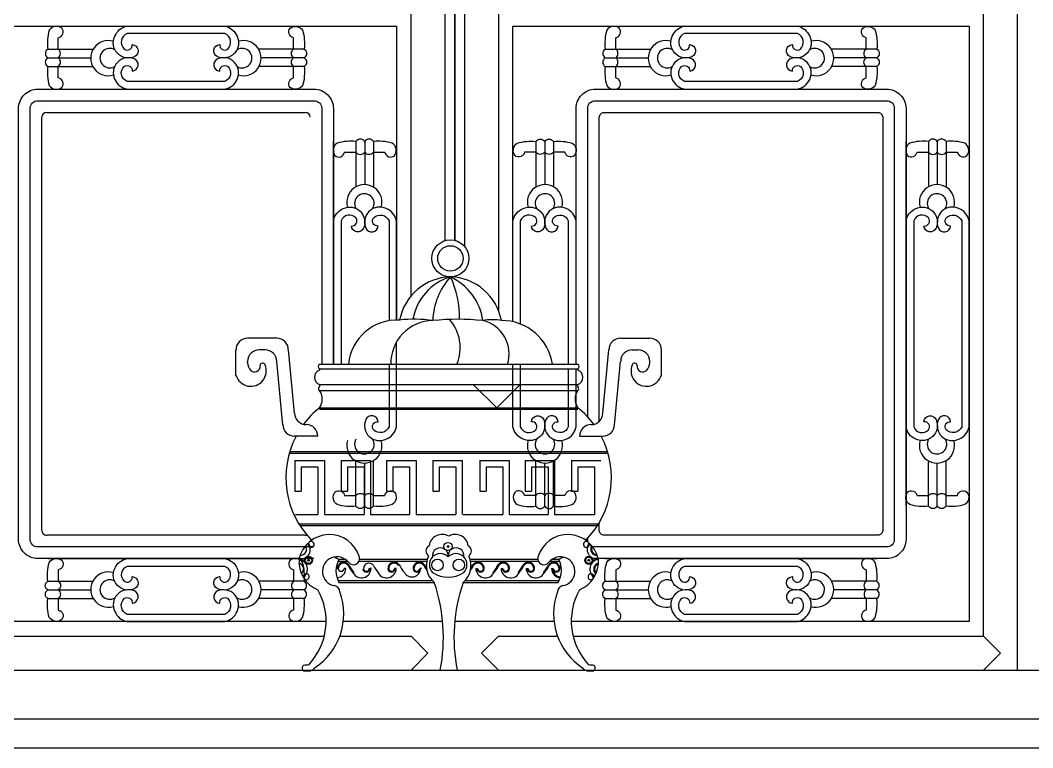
# Model space of a CAD drawing. Extents: x -66030 to 95157, y -13132 to 45879.
# Drawn here: x 86768 to 87866, y -7304 to -6514 of the extents above; entities that cross this region are included whole.
import ezdxf

# ---------------------------------------------------------------- set-up
doc = ezdxf.new("R2010")
doc.units = 0
doc.header["$LTSCALE"] = 100
doc.header["$MEASUREMENT"] = 0
doc.layers.add('立面框架', color=3, linetype='CONTINUOUS')

msp = doc.modelspace()

# ---------------------------------------------------------------- linework, layer by layer
at = {"layer": '立面框架'}
for p, q in [((87238.8, -5303.6), (87238.8, -6753)), ((87191.4, -6813.3), (87191.4, -5340.4)), ((87286.1, -5340.4), (87286.1, -6828.9)), ((87812.5, -7182.6), (87812.5, -5340.4)), ((86697.2, -6520.5), (87175.6, -6520.5)), ((87175.6, -6520.5), (87175.6, -6839.4)), ((87301.9, -6520.5), (87796.7, -6520.5)), ((87301.9, -6841.4), (87301.9, -6520.5)), ((87796.7, -6520.5), (87796.7, -7166.8)), ((86797.3, -6545.5), (86846.2, -6545.5)), ((86797.3, -6554.9), (86844.1, -6554.9)), ((87075.6, -6545.5), (87026.7, -6545.5)), ((87075.6, -6554.9), (87028.8, -6554.9)), ((87401.9, -6545.5), (87450.9, -6545.5)), ((87401.9, -6554.9), (87448.8, -6554.9)), ((87696.7, -6545.5), (87647.7, -6545.5)), ((87696.7, -6554.9), (87649.8, -6554.9)), ((86797.3, -6564.4), (86845.9, -6564.4)), ((87075.6, -6564.4), (87027, -6564.4)), ((87401.9, -6564.4), (87450.6, -6564.4)), ((87696.7, -6564.4), (87648, -6564.4)), ((86797.3, -6588.9), (87075.6, -6588.9)), ((87401.9, -6588.9), (87696.7, -6588.9)), ((86790.9, -7067.9), (86790.9, -6619.4)), ((86796.2, -6614.2), (87076.7, -6614.2)), ((87107.2, -6887.4), (87107.2, -6645.7)), ((87131.7, -6645.7), (87131.7, -6694.4)), ((87141.2, -6645.7), (87141.2, -6692.6)), ((87150.6, -6645.7), (87150.6, -6694.7)), ((87326.9, -6645.7), (87326.9, -6694.7)), ((87336.4, -6645.7), (87336.4, -6692.6)), ((87345.9, -6645.7), (87345.9, -6694.4)), ((87370.4, -6887.4), (87370.4, -6645.7)), ((87728.3, -7041.6), (87728.3, -6645.7)), ((87752.7, -6645.7), (87752.7, -6694.4)), ((87762.2, -6645.7), (87762.2, -6692.6)), ((87771.7, -6645.7), (87771.7, -6694.7)), ((87045.7, -6859.2), (87014.2, -6859.2)), ((87418.7, -6859.2), (87450.3, -6859.2)), ((87001.5, -6899.6), (87001.5, -6871.8)), ((87033.1, -6871.8), (87026.8, -6871.8)), ((87065, -6940.4), (87058.4, -6871.8)), ((87399.4, -6940.4), (87406.1, -6871.8)), ((87431.4, -6871.8), (87437.7, -6871.8)), ((87462.9, -6899.6), (87462.9, -6871.8)), ((87014.2, -6885.7), (87014.2, -6884.4)), ((87052.5, -6953.6), (87045.7, -6884.4)), ((87412, -6953.6), (87418.7, -6884.4)), ((87450.3, -6885.7), (87450.3, -6884.4)), ((87092, -6887.4), (87372.4, -6887.4)), ((87092, -6892.5), (87092, -6893.8)), ((87092, -6892.5), (87372.4, -6892.5)), ((87372.4, -6892.5), (87372.4, -6893.8)), ((87092, -6909.6), (87372.4, -6909.6)), ((87092, -6915.9), (87372.4, -6915.9)), ((87258.8, -6909.3), (87284.4, -6934.8)), ((87309.9, -6909.3), (87284.4, -6934.8)), ((87092, -6934.8), (87372.4, -6934.8)), ((87092, -6936.1), (87372.4, -6936.1)), ((87090.3, -6965.6), (87065, -6965.6)), ((87090.3, -6965.6), (87090.3, -6965.6)), ((87374.2, -6965.6), (87399.4, -6965.6)), ((87374.2, -6965.6), (87374.2, -6965.6)), ((87059.9, -6982.2), (87404.5, -6982.2)), ((87059.9, -6983.8), (87404.5, -6983.8)), ((87065.4, -6991.8), (87065.4, -7025.3)), ((87065.4, -6991.8), (87097.5, -6991.8)), ((87097.5, -6991.8), (87097.5, -7050.5)), ((87115.5, -6991.8), (87147.6, -6991.8)), ((87115.5, -6991.8), (87115.5, -7025.3)), ((87131.7, -7041.6), (87131.7, -6992.9)), ((87141.2, -7041.6), (87141.2, -6994.7)), ((87147.6, -6991.8), (87147.6, -7050.5)), ((87150.6, -7041.6), (87150.6, -6992.6)), ((87164.9, -6991.8), (87164.9, -7025.3)), ((87164.9, -6991.8), (87196.9, -6991.8)), ((87196.9, -6991.8), (87196.9, -7050.5)), ((87215, -6991.8), (87247, -6991.8)), ((87215, -6991.8), (87215, -7025.3)), ((87247, -6991.8), (87247, -7050.5)), ((87265.9, -6991.8), (87265.9, -7025.3)), ((87265.9, -6991.8), (87297.9, -6991.8)), ((87297.9, -6991.8), (87297.9, -7050.5)), ((87315.2, -6991.8), (87347.2, -6991.8)), ((87315.2, -6991.8), (87315.2, -7025.3)), ((87326.9, -7041.6), (87326.9, -6992.6)), ((87336.4, -7041.6), (87336.4, -6994.7)), ((87345.9, -7041.6), (87345.9, -6992.9)), ((87347.2, -6991.8), (87347.2, -7050.5)), ((87365.3, -6991.8), (87397.3, -6991.8)), ((87365.3, -6991.8), (87365.3, -7025.3)), ((87752.7, -7041.6), (87752.7, -6992.9)), ((87762.2, -7041.6), (87762.2, -6994.7)), ((87771.7, -7041.6), (87771.7, -6992.6)), ((87072.4, -6998.8), (87072.4, -7025.3)), ((87072.4, -6998.8), (87090.5, -6998.8)), ((87090.5, -6998.8), (87090.5, -7050.4)), ((87122.5, -6998.8), (87122.5, -7025.3)), ((87122.5, -6998.8), (87140.6, -6998.8)), ((87140.6, -6998.8), (87140.6, -7050.4)), ((87171.8, -6998.8), (87189.9, -6998.8)), ((87171.8, -6998.8), (87171.8, -7025.3)), ((87189.9, -6998.8), (87189.9, -7050.4)), ((87221.9, -6998.8), (87240, -6998.8)), ((87221.9, -6998.8), (87221.9, -7025.3)), ((87240, -6998.8), (87240, -7050.4)), ((87272.8, -6998.8), (87272.8, -7025.3)), ((87272.8, -6998.8), (87291, -6998.8)), ((87291, -6998.8), (87291, -7050.4)), ((87322.2, -6998.8), (87322.2, -7025.3)), ((87322.2, -6998.8), (87340.3, -6998.8)), ((87340.3, -6998.8), (87340.3, -7050.4)), ((87372.3, -6998.8), (87372.3, -7025.3)), ((87372.3, -6998.8), (87390.4, -6998.8)), ((87390.4, -6998.8), (87390.4, -7050.4)), ((87065.4, -7025.3), (87072.4, -7025.3)), ((87115.5, -7025.3), (87122.5, -7025.3)), ((87164.9, -7025.3), (87171.8, -7025.3)), ((87215, -7025.3), (87221.9, -7025.3)), ((87265.9, -7025.3), (87272.8, -7025.3)), ((87315.2, -7025.3), (87322.2, -7025.3)), ((87365.3, -7025.3), (87372.3, -7025.3)), ((87066.1, -7050.4), (87090.5, -7050.4)), ((87097.5, -7050.4), (87140.6, -7050.4)), ((87147.6, -7050.4), (87189.9, -7050.4)), ((87196.9, -7050.4), (87240, -7050.4)), ((87247.8, -7050.4), (87291, -7050.4)), ((87297.9, -7050.4), (87340.3, -7050.4)), ((87347.2, -7050.4), (87390.4, -7050.4)), ((87070.8, -7060.8), (87393.7, -7060.8)), ((87070.8, -7062.4), (87393.7, -7062.4)), ((87076.7, -7073.1), (86796.2, -7073.1)), ((86797.3, -7098.4), (87075.6, -7098.4)), ((87112.1, -7101.2), (87122.6, -7101.2)), ((87113.2, -7099), (87119.9, -7099)), ((87135, -7101.2), (87208.5, -7101.2)), ((87135.6, -7099), (87209.1, -7099)), ((87255.4, -7099), (87328.9, -7099)), ((87255.4, -7101.2), (87329.4, -7101.2)), ((87341.9, -7101.2), (87352.5, -7101.2)), ((87344.5, -7099), (87351.4, -7099)), ((87401.9, -7098.4), (87696.7, -7098.4)), ((87120.7, -7109), (87118.8, -7109.1)), ((87148.1, -7109), (87146.2, -7109.1)), ((87175.3, -7109), (87173.4, -7109.1)), ((87202.8, -7109), (87200.9, -7109.1)), ((87261.7, -7109), (87263.6, -7109.1)), ((87289.1, -7109), (87291, -7109.1)), ((87316.4, -7109), (87318.3, -7109.1)), ((87343.8, -7109), (87345.7, -7109.1)), ((86797.3, -7122.9), (86845.9, -7122.9)), ((87075.6, -7122.9), (87027, -7122.9)), ((87112.1, -7122.1), (87214.5, -7122.1)), ((87113.2, -7124.3), (87216.7, -7124.3)), ((87247.8, -7124.3), (87351, -7124.3)), ((87250, -7122.1), (87352.1, -7122.1)), ((87401.9, -7122.9), (87450.6, -7122.9)), ((87696.7, -7122.9), (87648, -7122.9)), ((86797.3, -7132.4), (86844.1, -7132.4)), ((87075.6, -7132.4), (87028.8, -7132.4)), ((87401.9, -7132.4), (87448.8, -7132.4)), ((87696.7, -7132.4), (87649.8, -7132.4)), ((86797.3, -7141.8), (86846.2, -7141.8)), ((87075.6, -7141.8), (87026.7, -7141.8)), ((87401.9, -7141.8), (87450.9, -7141.8)), ((87696.7, -7141.8), (87647.7, -7141.8)), ((87099.2, -7166.8), (86697.2, -7166.8)), ((87225.7, -7166.8), (87117.9, -7166.8)), ((87346.5, -7166.8), (87238.8, -7166.8)), ((87796.7, -7166.8), (87365.2, -7166.8)), ((86681.5, -7182.6), (87097.3, -7182.6)), ((87114.1, -7182.6), (87191.4, -7182.6)), ((87191.4, -7182.6), (87209.8, -7201)), ((87267.7, -7201), (87286.1, -7182.6)), ((87286.1, -7182.6), (87350.3, -7182.6)), ((87367.2, -7182.6), (87812.5, -7182.6)), ((87812.5, -7182.6), (87830.9, -7201)), ((87191.4, -7219.5), (87209.8, -7201)), ((87286.1, -7219.5), (87267.7, -7201)), ((87812.5, -7219.5), (87830.9, -7201)), ((86172.9, -7219.5), (88337.4, -7219.5)), ((86634.1, -7219.5), (87238.8, -7219.5)), ((87223.1, -7219.5), (87241.3, -7219.5)), ((87238.8, -7219.5), (87859.8, -7219.5)), ((86172.9, -7272.1), (88337.4, -7272.1)), ((86220.3, -7303.7), (88290, -7303.7))]:
    msp.add_line(p, q, dxfattribs=at)
for points in [[(87228.3, -6753.3), (87228.3, -5303.6)], [(87238.8, -6753), (87238.8, -5303.6)], [(87249.3, -5303.6), (87249.3, -6759.4)], [(87849.3, -7219.5), (87849.3, -5303.6)], [(87086.1, -7098.4), (87075, -7098.4)]]:
    msp.add_lwpolyline(points, dxfattribs=at)
for points in [[(86797.3, -6564.4, 0.095818), (86799, -6584.8, 0.433244), (86812.6, -6587.2, 0.578743), (86808.8, -6576.8), (86808.8, -6564.4, 0.502389), (86808.8, -6554.9, 0.502389), (86808.8, -6545.5), (86808.8, -6533.1, 0.578743), (86812.6, -6522.7, 0.433244), (86799, -6525.1, 0.095818), (86797.3, -6545.5, 0.536278), (86797.3, -6554.9, 0.536278)], [(86989.5, -6520.5, -0.250582), (87002.7, -6531.6, -0.694092), (86981.6, -6553.8, -0.771474), (86983.9, -6540.5, 0.648338), (86992.6, -6545.5, 0.531145), (86989.5, -6528.4), (86918.3, -6528.4), (86883.4, -6528.4, 0.531145), (86880.3, -6545.5, 0.648338), (86889, -6540.5, -0.771474), (86891.3, -6553.8, -0.694092), (86870.1, -6531.6, -0.250582), (86883.4, -6520.5)], [(87075.6, -6564.4, -0.095818), (87073.8, -6584.8, -0.433244), (87060.3, -6587.2, -0.578743), (87064.1, -6576.8), (87064.1, -6564.4, -0.502389), (87064.1, -6554.9, -0.502389), (87064.1, -6545.5), (87064.1, -6533.1, -0.578743), (87060.3, -6522.7, -0.433244), (87073.8, -6525.1, -0.095818), (87075.6, -6545.5, -0.536278), (87075.6, -6554.9, -0.536278)], [(87401.9, -6564.4, 0.095818), (87403.7, -6584.8, 0.433244), (87417.3, -6587.2, 0.578743), (87413.5, -6576.8), (87413.5, -6564.4, 0.502389), (87413.5, -6554.9, 0.502389), (87413.5, -6545.5), (87413.5, -6533.1, 0.578743), (87417.3, -6522.7, 0.433244), (87403.7, -6525.1, 0.095818), (87401.9, -6545.5, 0.536278), (87401.9, -6554.9, 0.536278)], [(87610.5, -6520.5, -0.250582), (87623.8, -6531.6, -0.694092), (87602.6, -6553.8, -0.771474), (87605, -6540.5, 0.648338), (87613.7, -6545.5, 0.531145), (87610.5, -6528.4), (87575.6, -6528.4), (87488.1, -6528.4, 0.531145), (87484.9, -6545.5, 0.648338), (87493.7, -6540.5, -0.771474), (87496, -6553.8, -0.694092), (87474.8, -6531.6, -0.250582), (87488.1, -6520.5)], [(87696.7, -6564.4, -0.095818), (87694.9, -6584.8, -0.433244), (87681.4, -6587.2, -0.578743), (87685.1, -6576.8), (87685.1, -6564.4, -0.502389), (87685.1, -6554.9, -0.502389), (87685.1, -6545.5), (87685.1, -6533.1, -0.578743), (87681.4, -6522.7, -0.433244), (87694.9, -6525.1, -0.095818), (87696.7, -6545.5, -0.536278), (87696.7, -6554.9, -0.536278)], [(86989.5, -6588.9, 0.255499), (87002.7, -6578.3, 0.694092), (86981.6, -6556.1, 0.771474), (86983.9, -6569.4, -0.648338), (86992.6, -6564.4, -0.564731), (86989.5, -6580.5), (86918.3, -6580.5), (86883.4, -6580.5, -0.564731), (86880.3, -6564.4, -0.648338), (86889, -6569.4, 0.771474), (86891.3, -6556.1, 0.694092), (86870.1, -6578.3, 0.255499), (86883.4, -6588.9)], [(87610.5, -6588.9, 0.255499), (87623.8, -6578.3, 0.694092), (87602.6, -6556.1, 0.771474), (87605, -6569.4, -0.648338), (87613.7, -6564.4, -0.564731), (87610.5, -6580.5), (87575.6, -6580.5), (87488.1, -6580.5, -0.564731), (87484.9, -6564.4, -0.648338), (87493.7, -6569.4, 0.771474), (87496, -6556.1, 0.694092), (87474.8, -6578.3, 0.255499), (87488.1, -6588.9)], [(87131.7, -6645.7, 0.095818), (87111.3, -6647.5, 0.433244), (87108.9, -6661.1, 0.578743), (87119.3, -6657.3), (87131.7, -6657.3, 0.502389), (87141.2, -6657.3, 0.502389), (87150.6, -6657.3), (87163, -6657.3, 0.578743), (87173.4, -6661.1, 0.433244), (87171, -6647.5, 0.095818), (87150.6, -6645.7, 0.536278), (87141.2, -6645.7, 0.536278)], [(87345.9, -6645.7, -0.095818), (87366.3, -6647.5, -0.433244), (87368.6, -6661.1, -0.578743), (87358.3, -6657.3), (87345.9, -6657.3, -0.502389), (87336.4, -6657.3, -0.502389), (87326.9, -6657.3), (87314.5, -6657.3, -0.578743), (87304.2, -6661.1, -0.433244), (87306.6, -6647.5, -0.095818), (87326.9, -6645.7, -0.536278), (87336.4, -6645.7, -0.536278)], [(87752.7, -6645.7, 0.095818), (87732.4, -6647.5, 0.433244), (87730, -6661.1, 0.578743), (87740.3, -6657.3), (87752.7, -6657.3, 0.502389), (87762.2, -6657.3, 0.502389), (87771.7, -6657.3), (87784.1, -6657.3, 0.578743), (87794.4, -6661.1, 0.433244), (87792.1, -6647.5, 0.095818), (87771.7, -6645.7, 0.536278), (87762.2, -6645.7, 0.536278)], [(87728.3, -6731.9, -0.255499), (87738.8, -6718.6, -0.694092), (87761, -6739.8, -0.771474), (87747.7, -6737.5, 0.648338), (87752.7, -6728.7, 0.564731), (87736.7, -6731.9), (87736.7, -6766.8), (87736.7, -6955.4, 0.564731), (87752.7, -6958.6, 0.648338), (87747.7, -6949.8, -0.771474), (87761, -6947.5, -0.694092), (87738.8, -6968.7, -0.255499), (87728.3, -6955.4)], [(87796.7, -6731.9, 0.250582), (87785.6, -6718.6, 0.694092), (87763.4, -6739.8, 0.771474), (87776.7, -6737.5, -0.648338), (87771.7, -6728.7, -0.531145), (87788.8, -6731.9), (87788.8, -6766.8), (87788.8, -6955.4, -0.531145), (87771.7, -6958.6, -0.648338), (87776.7, -6949.8, 0.771474), (87763.4, -6947.5, 0.694092), (87785.6, -6968.7, 0.250582), (87796.7, -6955.4)], [(87131.7, -7041.6, -0.095818), (87111.3, -7039.8, -0.433244), (87108.9, -7026.2, -0.578743), (87119.3, -7030), (87131.7, -7030, -0.502389), (87141.2, -7030, -0.502389), (87150.6, -7030), (87163, -7030, -0.578743), (87173.4, -7026.2, -0.433244), (87171, -7039.8, -0.095818), (87150.6, -7041.6, -0.536278), (87141.2, -7041.6, -0.536278)], [(87345.9, -7041.6, 0.095818), (87366.3, -7039.8, 0.433244), (87368.6, -7026.2, 0.578743), (87358.3, -7030), (87345.9, -7030, 0.502389), (87336.4, -7030, 0.502389), (87326.9, -7030), (87314.5, -7030, 0.578743), (87304.2, -7026.2, 0.433244), (87306.6, -7039.8, 0.095818), (87326.9, -7041.6, 0.536278), (87336.4, -7041.6, 0.536278)], [(87752.7, -7041.6, -0.095818), (87732.4, -7039.8, -0.433244), (87730, -7026.2, -0.578743), (87740.3, -7030), (87752.7, -7030, -0.502389), (87762.2, -7030, -0.502389), (87771.7, -7030), (87784.1, -7030, -0.578743), (87794.4, -7026.2, -0.433244), (87792.1, -7039.8, -0.095818), (87771.7, -7041.6, -0.536278), (87762.2, -7041.6, -0.536278)], [(86797.3, -7122.9, -0.095818), (86799, -7102.5, -0.433244), (86812.6, -7100.1, -0.578743), (86808.8, -7110.5), (86808.8, -7122.9, -0.502389), (86808.8, -7132.4, -0.502389), (86808.8, -7141.8), (86808.8, -7154.3, -0.578743), (86812.6, -7164.6, -0.433244), (86799, -7162.2, -0.095818), (86797.3, -7141.8, -0.536278), (86797.3, -7132.4, -0.536278)], [(86989.5, -7098.4, -0.255499), (87002.7, -7109, -0.694092), (86981.6, -7131.2, -0.771474), (86983.9, -7117.9, 0.648338), (86992.6, -7122.9, 0.564731), (86989.5, -7106.8), (86918.3, -7106.8), (86883.4, -7106.8, 0.564731), (86880.3, -7122.9, 0.648338), (86889, -7117.9, -0.771474), (86891.3, -7131.2, -0.694092), (86870.1, -7109, -0.255499), (86883.4, -7098.4)], [(87075.6, -7122.9, 0.095818), (87073.8, -7102.5, 0.433244), (87060.3, -7100.1, 0.578743), (87064.1, -7110.5), (87064.1, -7122.9, 0.502389), (87064.1, -7132.4, 0.502389), (87064.1, -7141.8), (87064.1, -7154.3, 0.578743), (87060.3, -7164.6, 0.433244), (87073.8, -7162.2, 0.095818), (87075.6, -7141.8, 0.536278), (87075.6, -7132.4, 0.536278)], [(87401.9, -7122.9, -0.095818), (87403.7, -7102.5, -0.433244), (87417.3, -7100.1, -0.578743), (87413.5, -7110.5), (87413.5, -7122.9, -0.502389), (87413.5, -7132.4, -0.502389), (87413.5, -7141.8), (87413.5, -7154.3, -0.578743), (87417.3, -7164.6, -0.433244), (87403.7, -7162.2, -0.095818), (87401.9, -7141.8, -0.536278), (87401.9, -7132.4, -0.536278)], [(87610.5, -7098.4, -0.255499), (87623.8, -7109, -0.694092), (87602.6, -7131.2, -0.771474), (87605, -7117.9, 0.648338), (87613.7, -7122.9, 0.564731), (87610.5, -7106.8), (87575.6, -7106.8), (87488.1, -7106.8, 0.564731), (87484.9, -7122.9, 0.648338), (87493.7, -7117.9, -0.771474), (87496, -7131.2, -0.694092), (87474.8, -7109, -0.255499), (87488.1, -7098.4)], [(87696.7, -7122.9, 0.095818), (87694.9, -7102.5, 0.433244), (87681.4, -7100.1, 0.578743), (87685.1, -7110.5), (87685.1, -7122.9, 0.502389), (87685.1, -7132.4, 0.502389), (87685.1, -7141.8), (87685.1, -7154.3, 0.578743), (87681.4, -7164.6, 0.433244), (87694.9, -7162.2, 0.095818), (87696.7, -7141.8, 0.536278), (87696.7, -7132.4, 0.536278)], [(86989.5, -7166.8, 0.250582), (87002.7, -7155.7, 0.694092), (86981.6, -7133.5, 0.771474), (86983.9, -7146.8, -0.648338), (86992.6, -7141.8, -0.531145), (86989.5, -7158.9), (86918.3, -7158.9), (86883.4, -7158.9, -0.531145), (86880.3, -7141.8, -0.648338), (86889, -7146.8, 0.771474), (86891.3, -7133.5, 0.694092), (86870.1, -7155.7, 0.250582), (86883.4, -7166.8)], [(87610.5, -7166.8, 0.250582), (87623.8, -7155.7, 0.694092), (87602.6, -7133.5, 0.771474), (87605, -7146.8, -0.648338), (87613.7, -7141.8, -0.531145), (87610.5, -7158.9), (87575.6, -7158.9), (87488.1, -7158.9, -0.531145), (87484.9, -7141.8, -0.648338), (87493.7, -7146.8, 0.771474), (87496, -7133.5, 0.694092), (87474.8, -7155.7, 0.250582), (87488.1, -7166.8)]]:
    msp.add_lwpolyline(points, format="xyb", close=True, dxfattribs=at)
for points in [[(87070, -7098.4), (86786.7, -7098.4, -0.414214), (86765.7, -7077.4), (86765.7, -6609.9, -0.414214), (86786.7, -6588.9), (87086.1, -6588.9, -0.414214), (87107.2, -6609.9), (87107.2, -6887.4)], [(87370.4, -6887.4), (87370.4, -6609.9, -0.414214), (87391.4, -6588.9), (87707.2, -6588.9, -0.414214), (87728.3, -6609.9), (87728.3, -7077.4, -0.414214), (87707.2, -7098.4), (87391.4, -7098.4, -0.113647), (87382.2, -7096.3, -0.113647)], [(87084.6, -7085.8), (86786.7, -7085.8, -0.414214), (86778.3, -7077.4), (86778.3, -6609.9, -0.414214), (86786.7, -6601.5), (87086.1, -6601.5, -0.414214), (87094.6, -6609.9), (87094.6, -6887.4)], [(87383, -6944.7), (87383, -6609.9, -0.414214), (87391.4, -6601.5), (87707.2, -6601.5, -0.414214), (87715.6, -6609.9), (87715.6, -7077.4, -0.414214), (87707.2, -7085.8), (87391.4, -7085.8, -0.414214), (87383, -7077.4), (87383, -7076.3)], [(87395.6, -6949.4), (87395.6, -6619.4, -0.414214), (87400.9, -6614.2), (87697.7, -6614.2, -0.414214), (87703, -6619.4), (87703, -7067.9, -0.414214), (87697.7, -7073.1), (87400.9, -7073.1, -0.414214), (87395.6, -7067.9), (87395.6, -7059.2)], [(87107.2, -6887.4), (87107.2, -6731.9, -0.255499), (87117.8, -6718.6, -0.694092), (87140, -6739.8, -0.771474), (87126.7, -6737.5, 0.648338), (87131.7, -6728.7, 0.564731), (87115.6, -6731.9), (87115.6, -6766.8), (87115.6, -6887.4)], [(87175.6, -6839.4), (87175.6, -6731.9, 0.250582), (87164.5, -6718.6, 0.694092), (87142.3, -6739.8, 0.771474), (87155.6, -6737.5, -0.648338), (87150.6, -6728.7, -0.531145), (87167.7, -6731.9), (87167.7, -6766.8), (87167.7, -6840.1)], [(87301.9, -6841.4), (87301.9, -6731.9, -0.250582), (87313, -6718.6, -0.694092), (87335.3, -6739.8, -0.771474), (87322, -6737.5, 0.648338), (87326.9, -6728.7, 0.531145), (87309.8, -6731.9), (87309.8, -6766.8), (87309.8, -6843.8)], [(87370.4, -6887.4), (87370.4, -6731.9, 0.255499), (87359.8, -6718.6, 0.694092), (87337.6, -6739.8, 0.771474), (87350.9, -6737.5, -0.648338), (87345.9, -6728.7, -0.564731), (87361.9, -6731.9), (87361.9, -6766.8), (87361.9, -6887.4)], [(87167.7, -6887.4), (87167.7, -6955.4, -0.531145), (87150.6, -6958.6, -0.648338), (87155.6, -6949.8, 0.771474), (87142.3, -6947.5, 0.694092), (87164.5, -6968.7, 0.250582), (87175.6, -6955.4), (87175.6, -6863.2)], [(87309.8, -6887.4), (87309.8, -6955.4, 0.531145), (87326.9, -6958.6, 0.648338), (87322, -6949.8, -0.771474), (87335.3, -6947.5, -0.694092), (87313, -6968.7, -0.250582), (87301.9, -6955.4), (87301.9, -6887.4)], [(87361.9, -6892.5), (87361.9, -6955.4, -0.564731), (87345.9, -6958.6, -0.648338), (87350.9, -6949.8, 0.771474), (87337.6, -6947.5, 0.694092), (87359.8, -6968.7, 0.255499), (87370.4, -6955.4), (87370.4, -6892.5)]]:
    msp.add_lwpolyline(points, format="xyb", dxfattribs=at)
for centre, radius in [((87234.1, -6772.6), 20.1), ((87234.1, -6772.6), 13.8), ((87231.5, -7085.3), 4.42), ((87231.5, -7085.3), 0.944), ((87080.2, -7100.2), 4.42), ((87080.2, -7100.2), 3.47), ((87080.2, -7100.2), 0.944), ((87220.1, -7105.3), 6.25), ((87243.3, -7105.3), 6.25), ((87384.3, -7100.2), 4.42), ((87384.3, -7100.2), 3.47), ((87384.3, -7100.2), 0.944)]:
    msp.add_circle(centre, radius, dxfattribs=at)
for centre, radius, start, end in [((86863.1, -6555.3), 19.1, 73.3858, 286.8511), ((86864.6, -6555.3), 10.6, 57.0209, 300.2317), ((87008.3, -6555.3), 10.6, 239.7683, 122.9791), ((87009.7, -6555.3), 19.1, 253.1489, 106.6142), ((87467.8, -6555.3), 19.1, 73.3858, 286.8511), ((87469.3, -6555.3), 10.6, 57.0209, 300.2317), ((87629.3, -6555.3), 10.6, 239.7683, 122.9791), ((87630.8, -6555.3), 19.1, 253.1489, 106.6142), ((86796.2, -6619.4), 5.26, 90, 180), ((87076.7, -6619.4), 5.26, 0, 90), ((87140.8, -6711.6), 19.1, 343.3858, 196.8511), ((87336.7, -6711.6), 19.1, 343.1489, 196.6142), ((87761.9, -6711.6), 19.1, 343.3858, 196.8511), ((87140.8, -6713.1), 10.6, 327.0209, 210.2317), ((87336.7, -6713.1), 10.6, 329.7683, 212.9791), ((87761.9, -6713.1), 10.6, 327.0209, 210.2317), ((87235.7, -6850.4), 57.7, 91.5167, 169.0798), ((87251.6, -6849.1), 59.1, 107.2127, 169.6901), ((87288.8, -6842.2), 73.8, 137.8799, 178.3707), ((87146.7, -6835.6), 97.4, 358.1745, 26.1195), ((87207.9, -6849), 62.1, 8.2693, 65.0167), ((87232.6, -6850.4), 57.7, 10.3141, 88.4833), ((87176.3, -6892.4), 53, 87.1347, 174.6661), ((87215.6, -6886.2), 46.1, 90.6318, 181.5482), ((87194.8, -6973.8), 135.2, 81.3701, 96.7267), ((87242.2, -7100.9), 262.2, 84.0619, 95.9381), ((87198.5, -6869.6), 46.3, 337.3789, 41.7312), ((87279.6, -6901.3), 62.1, 80.5417, 99.4661), ((87260.6, -6876.2), 37.2, 342.3565, 76.3701), ((87289.8, -6895.5), 55.5, 8.3923, 90.4051), ((87014.2, -6871.8), 12.6, 90, 180), ((87045.7, -6871.8), 12.6, 0, 90), ((87418.7, -6871.8), 12.6, 90, 180), ((87450.3, -6871.8), 12.6, 0, 90), ((87026.8, -6884.4), 12.6, 90, 180), ((87033.1, -6884.4), 12.6, 0, 90), ((87431.4, -6884.4), 12.6, 90, 180), ((87437.7, -6884.4), 12.6, 0, 90), ((87025.7, -6885.9), 11.5, 178.9358, 225.8835), ((87438.8, -6885.9), 11.5, 314.1165, 1.0642), ((87017.6, -6894.6), 16.8, 197.0555, 22.8458), ((87021.7, -6889.7), 6.05, 219.9563, 7.5341), ((87030.5, -6889), 2.8, 14.624, 177.5367), ((87095.4, -6901.7), 8.57, 112.9327, 247.0673), ((87093.9, -6890), 3.16, 126.8699, 233.1301), ((87370.5, -6890), 3.16, 306.8699, 53.1301), ((87369.1, -6901.7), 8.57, 292.9327, 67.0673), ((87446.8, -6894.6), 16.8, 157.1542, 342.9445), ((87433.9, -6889), 2.8, 2.4633, 165.376), ((87442.7, -6889.7), 6.05, 172.4659, 320.0437), ((87093.1, -6914), 2.19, 120.0573, 239.9427), ((87090.3, -6910.8), 2.11, 323.1716, 36.8284), ((87079.5, -6925.3), 15.7, 322.9714, 37.0286), ((87385, -6925.3), 15.7, 142.9714, 217.0286), ((87374.1, -6910.8), 2.11, 143.1716, 216.8284), ((87371.3, -6914), 2.19, 300.0573, 59.9427), ((87077.7, -6940.4), 12.6, 180, 270), ((87152.7, -7010.5), 97, 128.7236, 143.407), ((87311.8, -7010.5), 97, 36.593, 51.2764), ((87386.8, -6940.4), 12.6, 270, 0), ((87065, -6953), 12.6, 180, 270), ((87077.7, -6965.6), 12.6, 0, 90), ((87386.8, -6965.6), 12.6, 90, 180), ((87399.4, -6953), 12.6, 270, 0), ((87152.7, -7010.5), 97, 152.4519, 224.5035), ((87140.8, -6975.7), 19.1, 163.1489, 16.6142), ((87140.8, -6974.2), 10.6, 149.7683, 32.9791), ((87336.7, -6975.7), 19.1, 163.3858, 16.8511), ((87336.7, -6974.2), 10.6, 147.0209, 30.2317), ((87311.8, -7010.5), 97, 315.4965, 27.5481), ((87761.9, -6975.7), 19.1, 163.1489, 16.6142), ((87761.9, -6974.2), 10.6, 149.7683, 32.9791), ((86796.2, -7067.9), 5.26, 180, 270), ((87102.9, -7106.1), 33.8, 16.1197, 167.9175), ((87225.2, -7086.4), 14.3, 60.3981, 172.0469), ((87239.3, -7086.4), 14.3, 7.9531, 119.6019), ((87361.5, -7106.1), 33.8, 12.0825, 163.8803), ((87071.2, -7088.1), 11, 263.2985, 37.597), ((87076.7, -7067.9), 5.26, 270, 289.7227), ((87083, -7083), 3.24, 148.9254, 111.2061), ((87381.5, -7083), 3.24, 68.7939, 31.0746), ((87393.3, -7088.1), 11, 142.403, 276.7015), ((87071.2, -7088.1), 6.9, 268.2946, 32.5427), ((87214, -7090.1), 6.48, 118.0983, 236.5759), ((87223.3, -7105), 12, 45.1937, 225.1496), ((87223.2, -7095.2), 8.57, 350.912, 189.4533), ((87240.2, -7095.2), 8.57, 350.5467, 189.088), ((87240.1, -7105), 12, 314.8504, 134.8063), ((87250.4, -7090.1), 6.48, 303.4241, 61.9017), ((87393.2, -7088.1), 6.9, 147.4573, 271.7054), ((87393.2, -7088.1), 5.96, 150.5047, 268.6581), ((87103.2, -7101.5), 33.4, 175.722, 247.1531), ((87068, -7109.9), 6.9, 311.9815, 74.7518), ((87068, -7109.9), 11, 305.9458, 80.2442), ((87068, -7109.9), 11, 308.7945, 77.9388), ((87111.1, -7112.2), 15.8, 38.2677, 259.4596), ((87152.7, -7010.5), 97, 242.7252, 246.0008), ((87136.1, -7111.7), 26.1, 151.0382, 208.9618), ((87118.4, -7109.2), 6.88, 35.2768, 183.2621), ((87118.4, -7109.2), 5.94, 35.2768, 183.2621), ((87129, -7098.5), 6.67, 216.0788, 15.408), ((87157.8, -7088.8), 37.6, 206.038, 221.1687), ((87145.8, -7109.2), 5.94, 35.2768, 183.2621), ((87173.1, -7109.2), 6.88, 35.2768, 183.2621), ((87173.1, -7109.2), 5.94, 35.2768, 183.2621), ((87212.5, -7088.8), 37.6, 206.038, 221.1687), ((87200.5, -7109.2), 6.88, 35.2768, 183.2621), ((87200.5, -7109.2), 5.94, 35.2768, 183.2621), ((87239.9, -7088.8), 37.6, 206.038, 212.7121), ((87231.6, -7105.9), 23.6, 153.8909, 231.2764), ((87232.5, -7106), 23.9, 309.7414, 25.8595), ((87224.6, -7088.8), 37.6, 327.2879, 333.962), ((87264, -7109.2), 6.88, 356.7379, 144.7232), ((87264, -7109.2), 5.94, 356.7379, 144.7232), ((87252, -7088.8), 37.6, 318.8313, 333.962), ((87291.4, -7109.2), 6.88, 356.7379, 144.7232), ((87291.4, -7109.2), 5.94, 356.7379, 144.7232), ((87279.3, -7088.8), 37.6, 318.8313, 333.962), ((87318.6, -7109.2), 6.88, 356.7379, 144.7232), ((87318.6, -7109.2), 5.94, 356.7379, 144.7232), ((87335.5, -7098.5), 6.67, 164.592, 323.9212), ((87306.7, -7088.8), 37.6, 318.8313, 333.962), ((87346.1, -7109.2), 6.88, 356.7379, 144.7232), ((87353.3, -7112.2), 15.8, 280.5404, 141.7323), ((87346.1, -7109.2), 5.94, 356.7379, 144.7232), ((87328.4, -7111.2), 26.1, 329.997, 28.9618), ((87311.8, -7010.5), 97, 294.116, 297.2748), ((87361.3, -7101.5), 33.4, 292.8469, 4.278), ((87396.4, -7109.9), 11, 99.7558, 234.0542), ((87396.4, -7109.9), 11, 102.0612, 231.2055), ((87396.4, -7109.9), 6.9, 105.2482, 228.0185), ((87396.4, -7109.9), 5.96, 108.424, 224.8427), ((86863.1, -7132), 19.1, 73.1489, 286.6142), ((87009.7, -7132), 19.1, 253.3858, 106.8511), ((87077.8, -7118.1), 3.24, 232.0924, 194.3731), ((87110.3, -7108.9), 10.4, 275.1487, 359.6637), ((87115.6, -7109), 3.16, 188.9102, 358.3647), ((87157.8, -7088.8), 38.5, 206.038, 221.1687), ((87137.7, -7108.9), 10.4, 209.0158, 359.6637), ((87143, -7109), 4.11, 188.957, 359.3134), ((87143, -7109), 3.17, 188.957, 358.3157), ((87185.2, -7088.8), 38.5, 206.038, 221.1687), ((87165, -7108.9), 10.4, 209.0158, 359.6637), ((87170.3, -7109), 4.11, 188.957, 359.3134), ((87170.3, -7109), 3.16, 188.9102, 358.3647), ((87192.4, -7108.9), 9.41, 209.0158, 359.6637), ((87197.7, -7109), 4.11, 188.957, 359.3134), ((87197.7, -7109), 3.17, 188.957, 358.3157), ((87239.9, -7088.8), 38.5, 206.038, 215.9141), ((87231.7, -7088), 30.6, 236.5229, 303.4771), ((87224.6, -7088.8), 38.5, 324.0859, 333.962), ((87272.1, -7108.9), 10.4, 180.3363, 330.9842), ((87266.8, -7109), 4.11, 180.6866, 351.043), ((87266.8, -7109), 3.17, 181.6843, 351.043), ((87252, -7088.8), 38.5, 318.8313, 333.962), ((87299.5, -7108.9), 10.4, 180.3363, 330.9842), ((87294.2, -7109), 4.11, 180.6866, 351.043), ((87294.2, -7109), 3.16, 181.6353, 351.0898), ((87279.3, -7088.8), 38.5, 318.8313, 333.962), ((87326.7, -7108.9), 10.4, 180.3363, 330.9842), ((87321.4, -7109), 4.11, 180.6866, 351.043), ((87321.4, -7109), 3.17, 181.6843, 351.043), ((87306.7, -7088.8), 38.5, 318.8313, 333.962), ((87354.2, -7108.9), 10.4, 180.3363, 264.8513), ((87348.9, -7109), 4.11, 180.6866, 351.043), ((87354.2, -7108.9), 9.41, 180.3363, 266.0418), ((87348.9, -7109), 3.16, 181.6353, 351.0898), ((87386.6, -7118.1), 3.24, 345.6269, 307.9076), ((87467.8, -7132), 19.1, 73.1489, 286.6142), ((87630.8, -7132), 19.1, 253.3858, 106.8511), ((86864.6, -7132), 10.6, 59.7683, 302.9791), ((87008.3, -7132), 10.6, 237.0209, 120.2317), ((87039.4, -7184.2), 187.1, 349.1263, 18.6582), ((87425.1, -7184.2), 187.1, 161.3418, 190.8737), ((87469.3, -7132), 10.6, 59.7683, 302.9791), ((87629.3, -7132), 10.6, 237.0209, 120.2317), ((87030.5, -7166.3), 68.8, 316.6559, 29.6328), ((87048.5, -7158.6), 69.9, 302.9469, 20.1472), ((87107.3, -7134.5), 6.8, 0, 82.3397), ((87415.9, -7158.6), 69.9, 159.8528, 237.0531), ((87357.1, -7134.5), 6.8, 97.6603, 180), ((87434, -7166.3), 68.8, 150.3672, 223.3441), ((87077.5, -7217.1), 4.1, 130.3014, 228.3563), ((87064.7, -7051.9), 162.3, 273.618, 275.545), ((87399.7, -7051.9), 162.3, 264.455, 266.382), ((87387, -7217.1), 4.1, 311.6437, 49.6986), ((87078.7, -7165.9), 54.4, 265.7957, 272.8797), ((87081.5, -7214.5), 5.75, 262.2095, 331.9628), ((87383, -7214.5), 5.75, 208.0372, 277.7905), ((87385.7, -7165.9), 54.4, 267.1203, 274.2043)]:
    msp.add_arc(centre, radius, start, end, dxfattribs=at)

doc.saveas('drawing.dxf')
